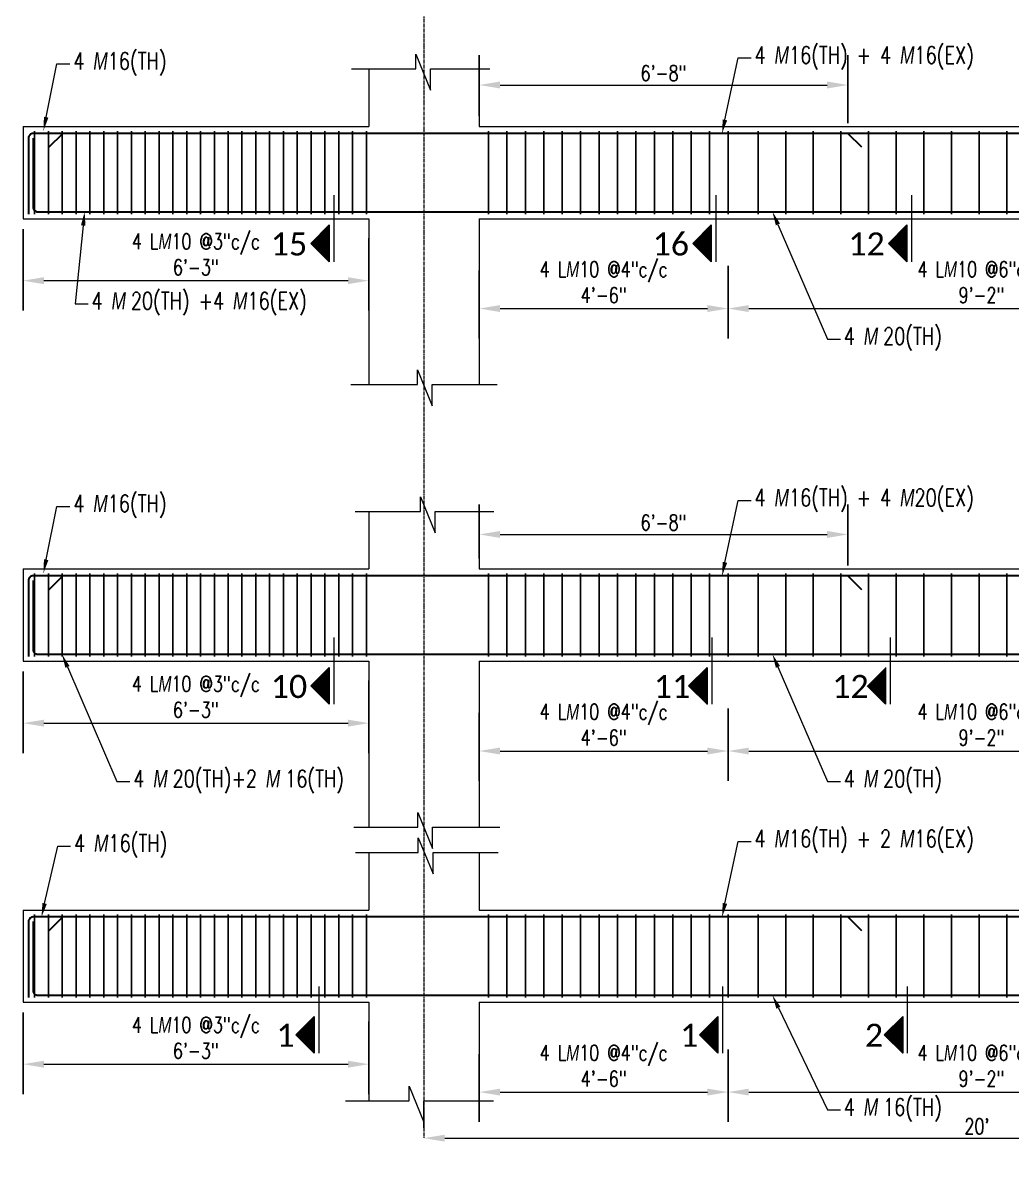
# Model space of a CAD drawing. Header units: inches. Extents: x 0 to 162649, y -36601 to -26324.
# Drawn here: x 156893.4 to 157108, y -35933.8 to -35683.1 of the extents above; entities that cross this region are included whole.
import ezdxf
from ezdxf import colors
from ezdxf.entities.mleader import LeaderData, LeaderLine
from ezdxf.math import Vec2, Vec3

# ---------------------------------------------------------------- set-up
doc = ezdxf.new("R2010")
doc.units = ezdxf.units.IN
doc.header["$MEASUREMENT"] = 0
doc.linetypes.add('CENTER2', pattern=[1.125, 0.75, -0.125, 0.125, -0.125])
for name, color, linetype, lineweight in [('Cen', 9, 'CENTER2', 5), ('Dim', 1, 'Continuous', 13), ('dimention', 1, 'Continuous', 13), ('hatch', 252, 'Continuous', 0), ('OL_AR_Text', 140, 'Continuous', 5), ('Rein', 3, 'Continuous', 30), ('Stirrups', 191, 'Continuous', 25), ('TEXT', 7, 'Continuous', 9)]:
    doc.layers.add(name, color=color, linetype=linetype, lineweight=lineweight)
doc.styles.add('1-8 Annotative Text', font='calibri.ttf', dxfattribs={"height": 0.125})
doc.styles.add('DIM', font='simplex.shx', dxfattribs={"width": 0.75})
doc.dimstyles.get("Standard").update_dxf_attribs({"dimscale": 36, "dimtxt": 0.09375, "dimasz": 0.125, "dimexe": 0.18, "dimexo": 0.0625, "dimgap": 0.015625, "dimtad": 1, "dimdec": 0, "dimzin": 0, "dimdsep": 46, "dimlunit": 4, "dimtxsty": 'DIM', "dimcen": 0.09, "dimadec": 0, "dimazin": 0, "dimtfac": 0.75, "dimtdec": 0, "dimtmove": 0, "dimatfit": 3, "dimfxl": 1, "dimtolj": 1, "dimtzin": 0, "dimlwd": 9, "dimarcsym": 0})

# ---------------------------------------------------------------- blocks, each defined once
blk = doc.blocks.new('*D1')
at = {"layer": 'Defpoints', "color": 0, "transparency": 16777216}
for p in [(157072.37, -35794.01), (156992.37, -35801.5), (157072.37, -35803)]:
    blk.add_point(p, dxfattribs=at)
at = {"layer": 'dimention', "color": 0, "lineweight": -2, "transparency": 16777216}
for p, q in [((156992.37, -35799.25), (156992.37, -35787.53)), ((157072.37, -35800.75), (157072.37, -35787.53))]:
    blk.add_line(p, q, dxfattribs=at)
at = {"layer": 'dimention', "color": 0, "lineweight": 9, "transparency": 16777216}
blk.add_line((156996.87, -35794.01), (157067.87, -35794.01), dxfattribs=at)
at = {"layer": 'dimention', "color": 0, "transparency": 16777216}
for points in [[(156996.87, -35793.26), (156996.87, -35794.76), (156992.37, -35794.01)], [(157067.87, -35793.26), (157067.87, -35794.76), (157072.37, -35794.01)]]:
    blk.add_solid(points, dxfattribs=at)
at = {"layer": 'dimention', "color": 0, "transparency": 16777216, "insert": (157032.37, -35791.44), "char_height": 3.375, "attachment_point": 5, "style": 'DIM'}
blk.add_mtext('\\A1;6\'-8"', dxfattribs=at)
blk = doc.blocks.new('*D9')
at = {"layer": 'Defpoints', "color": 0, "transparency": 16777216}
for p in [(156992.37, -35830.5), (157046.37, -35829.5), (157046.37, -35841)]:
    blk.add_point(p, dxfattribs=at)
at = {"layer": 'dimention', "color": 0, "lineweight": -2, "transparency": 16777216}
for p, q in [((156992.37, -35832.75), (156992.37, -35847.48)), ((157046.37, -35831.75), (157046.37, -35847.48))]:
    blk.add_line(p, q, dxfattribs=at)
at = {"layer": 'dimention', "color": 0, "lineweight": 9, "transparency": 16777216}
blk.add_line((156996.87, -35841), (157041.87, -35841), dxfattribs=at)
at = {"layer": 'dimention', "color": 0, "transparency": 16777216}
for points in [[(156996.87, -35840.25), (156996.87, -35841.75), (156992.37, -35841)], [(157041.87, -35840.25), (157041.87, -35841.75), (157046.37, -35841)]]:
    blk.add_solid(points, dxfattribs=at)
at = {"layer": 'dimention', "color": 0, "transparency": 16777216, "insert": (157019.37, -35835.29), "char_height": 3.375, "attachment_point": 5, "style": 'DIM'}
blk.add_mtext('\\A1;4 L{\\A0;\\Fgothici|c0;\\W0.75;M}10 @4"c/c\\P4\'-6"', dxfattribs=at)
blk = doc.blocks.new('*D10')
at = {"layer": 'Defpoints', "color": 0, "transparency": 16777216}
for p in [(157072.37, -35696.5), (156992.37, -35705.5), (157072.37, -35707)]:
    blk.add_point(p, dxfattribs=at)
at = {"layer": 'dimention', "color": 0, "lineweight": -2, "transparency": 16777216}
for p, q in [((156992.37, -35703.25), (156992.37, -35690.02)), ((157072.37, -35704.75), (157072.37, -35690.02))]:
    blk.add_line(p, q, dxfattribs=at)
at = {"layer": 'dimention', "color": 0, "lineweight": 9, "transparency": 16777216}
blk.add_line((156996.87, -35696.5), (157067.87, -35696.5), dxfattribs=at)
at = {"layer": 'dimention', "color": 0, "transparency": 16777216}
for points in [[(156996.87, -35695.75), (156996.87, -35697.25), (156992.37, -35696.5)], [(157067.87, -35695.75), (157067.87, -35697.25), (157072.37, -35696.5)]]:
    blk.add_solid(points, dxfattribs=at)
at = {"layer": 'dimention', "color": 0, "transparency": 16777216, "insert": (157032.37, -35693.93), "char_height": 3.375, "attachment_point": 5, "style": 'DIM'}
blk.add_mtext('\\A1;6\'-8"', dxfattribs=at)
blk = doc.blocks.new('*D19')
at = {"layer": 'Defpoints', "color": 0, "transparency": 16777216}
for p in [(157046.37, -35830.5), (157156.37, -35830.5), (157156.37, -35841)]:
    blk.add_point(p, dxfattribs=at)
at = {"layer": 'dimention', "color": 0, "lineweight": -2, "transparency": 16777216}
for p, q in [((157046.37, -35832.75), (157046.37, -35847.48)), ((157156.37, -35832.75), (157156.37, -35847.48))]:
    blk.add_line(p, q, dxfattribs=at)
at = {"layer": 'dimention', "color": 0, "lineweight": 9, "transparency": 16777216}
blk.add_line((157050.87, -35841), (157151.87, -35841), dxfattribs=at)
at = {"layer": 'dimention', "color": 0, "transparency": 16777216}
for points in [[(157050.87, -35840.25), (157050.87, -35841.75), (157046.37, -35841)], [(157151.87, -35840.25), (157151.87, -35841.75), (157156.37, -35841)]]:
    blk.add_solid(points, dxfattribs=at)
at = {"layer": 'dimention', "color": 0, "transparency": 16777216, "insert": (157101.37, -35835.29), "char_height": 3.375, "attachment_point": 5, "style": 'DIM'}
blk.add_mtext('\\A1;4 L{\\A0;\\Fgothici|c0;\\W0.75;M}10 @6"c/c\\P9\'-2"', dxfattribs=at)
blk = doc.blocks.new('*D40')
at = {"layer": 'Defpoints', "color": 0, "transparency": 16777216}
for p in [(156992.37, -35734.5), (157046.37, -35733.5), (157046.37, -35745)]:
    blk.add_point(p, dxfattribs=at)
at = {"layer": 'dimention', "color": 0, "lineweight": -2, "transparency": 16777216}
for p, q in [((156992.37, -35736.75), (156992.37, -35751.48)), ((157046.37, -35735.75), (157046.37, -35751.48))]:
    blk.add_line(p, q, dxfattribs=at)
at = {"layer": 'dimention', "color": 0, "lineweight": 9, "transparency": 16777216}
blk.add_line((156996.87, -35745), (157041.87, -35745), dxfattribs=at)
at = {"layer": 'dimention', "color": 0, "transparency": 16777216}
for points in [[(156996.87, -35744.25), (156996.87, -35745.75), (156992.37, -35745)], [(157041.87, -35744.25), (157041.87, -35745.75), (157046.37, -35745)]]:
    blk.add_solid(points, dxfattribs=at)
at = {"layer": 'dimention', "color": 0, "transparency": 16777216, "insert": (157019.37, -35739.29), "char_height": 3.375, "attachment_point": 5, "style": 'DIM'}
blk.add_mtext('\\A1;4 L{\\A0;\\Fgothici|c0;\\W0.75;M}10 @4"c/c\\P4\'-6"', dxfattribs=at)
blk = doc.blocks.new('*D30')
at = {"layer": 'Defpoints', "color": 0, "transparency": 16777216}
for p in [(157046.37, -35734.5), (157156.37, -35734.5), (157156.37, -35745)]:
    blk.add_point(p, dxfattribs=at)
at = {"layer": 'dimention', "color": 0, "lineweight": -2, "transparency": 16777216}
for p, q in [((157046.37, -35736.75), (157046.37, -35751.48)), ((157156.37, -35736.75), (157156.37, -35751.48))]:
    blk.add_line(p, q, dxfattribs=at)
at = {"layer": 'dimention', "color": 0, "lineweight": 9, "transparency": 16777216}
blk.add_line((157050.87, -35745), (157151.87, -35745), dxfattribs=at)
at = {"layer": 'dimention', "color": 0, "transparency": 16777216}
for points in [[(157050.87, -35744.25), (157050.87, -35745.75), (157046.37, -35745)], [(157151.87, -35744.25), (157151.87, -35745.75), (157156.37, -35745)]]:
    blk.add_solid(points, dxfattribs=at)
at = {"layer": 'dimention', "color": 0, "transparency": 16777216, "insert": (157101.37, -35739.29), "char_height": 3.375, "attachment_point": 5, "style": 'DIM'}
blk.add_mtext('\\A1;4 L{\\A0;\\Fgothici|c0;\\W0.75;M}10 @6"c/c\\P9\'-2"', dxfattribs=at)
blk = doc.blocks.new('*D213')
at = {"layer": 'Defpoints', "color": 0, "transparency": 16777216}
for p in [(156980.37, -35925), (157220.37, -35925), (157220.37, -35925)]:
    blk.add_point(p, dxfattribs=at)
at = {"layer": 'Dim', "color": 0, "lineweight": -2, "transparency": 16777216}
for p, q in [((156980.37, -35922.75), (156980.37, -35918.52)), ((157220.37, -35922.75), (157220.37, -35918.52))]:
    blk.add_line(p, q, dxfattribs=at)
at = {"layer": 'Dim', "color": 0, "lineweight": 9, "transparency": 16777216}
blk.add_line((156984.87, -35925), (157215.87, -35925), dxfattribs=at)
at = {"layer": 'Dim', "color": 0, "transparency": 16777216}
for points in [[(156984.87, -35924.25), (156984.87, -35925.75), (156980.37, -35925)], [(157215.87, -35924.25), (157215.87, -35925.75), (157220.37, -35925)]]:
    blk.add_solid(points, dxfattribs=at)
at = {"layer": 'Dim', "color": 0, "transparency": 16777216, "insert": (157100.37, -35922.43), "char_height": 3.375, "attachment_point": 5, "style": 'DIM'}
blk.add_mtext("\\A1;20'", dxfattribs=at)
blk = doc.blocks.new('*D235')
at = {"layer": 'Defpoints', "color": 0, "transparency": 16777216}
for p in [(156893.37, -35725.5), (156968.39, -35727.45), (156968.39, -35738.95)]:
    blk.add_point(p, dxfattribs=at)
at = {"layer": 'dimention', "color": 0, "lineweight": -2, "transparency": 16777216}
for p, q in [((156893.37, -35727.75), (156893.37, -35745.43)), ((156968.39, -35729.7), (156968.39, -35745.43))]:
    blk.add_line(p, q, dxfattribs=at)
at = {"layer": 'dimention', "color": 0, "lineweight": 9, "transparency": 16777216}
blk.add_line((156897.87, -35738.95), (156963.89, -35738.95), dxfattribs=at)
at = {"layer": 'dimention', "color": 0, "transparency": 16777216}
for points in [[(156897.87, -35738.2), (156897.87, -35739.7), (156893.37, -35738.95)], [(156963.89, -35738.2), (156963.89, -35739.7), (156968.39, -35738.95)]]:
    blk.add_solid(points, dxfattribs=at)
at = {"layer": 'dimention', "color": 0, "transparency": 16777216, "insert": (156930.88, -35733.24), "char_height": 3.375, "attachment_point": 5, "style": 'DIM'}
blk.add_mtext('\\A1;4 L{\\A0;\\Fgothici|c0;M}10 @3"c/c\\P6\'-3"', dxfattribs=at)
blk = doc.blocks.new('*D236')
at = {"layer": 'Defpoints', "color": 0, "transparency": 16777216}
for p in [(156893.37, -35821.5), (156968.39, -35823.45), (156968.39, -35834.95)]:
    blk.add_point(p, dxfattribs=at)
at = {"layer": 'dimention', "color": 0, "lineweight": -2, "transparency": 16777216}
for p, q in [((156893.37, -35823.75), (156893.37, -35841.43)), ((156968.39, -35825.7), (156968.39, -35841.43))]:
    blk.add_line(p, q, dxfattribs=at)
at = {"layer": 'dimention', "color": 0, "lineweight": 9, "transparency": 16777216}
blk.add_line((156897.87, -35834.95), (156963.89, -35834.95), dxfattribs=at)
at = {"layer": 'dimention', "color": 0, "transparency": 16777216}
for points in [[(156897.87, -35834.2), (156897.87, -35835.7), (156893.37, -35834.95)], [(156963.89, -35834.2), (156963.89, -35835.7), (156968.39, -35834.95)]]:
    blk.add_solid(points, dxfattribs=at)
at = {"layer": 'dimention', "color": 0, "transparency": 16777216, "insert": (156930.88, -35829.24), "char_height": 3.375, "attachment_point": 5, "style": 'DIM'}
blk.add_mtext('\\A1;4 L{\\A0;\\Fgothici|c0;M}10 @3"c/c\\P6\'-3"', dxfattribs=at)
blk = doc.blocks.new('*D237')
at = {"layer": 'Defpoints', "color": 0, "transparency": 16777216}
for p in [(156893.37, -35895.5), (156968.39, -35897.45), (156968.39, -35908.95)]:
    blk.add_point(p, dxfattribs=at)
at = {"layer": 'dimention', "color": 0, "lineweight": -2, "transparency": 16777216}
for p, q in [((156893.37, -35897.75), (156893.37, -35915.43)), ((156968.39, -35899.7), (156968.39, -35915.43))]:
    blk.add_line(p, q, dxfattribs=at)
at = {"layer": 'dimention', "color": 0, "lineweight": 9, "transparency": 16777216}
blk.add_line((156897.87, -35908.95), (156963.89, -35908.95), dxfattribs=at)
at = {"layer": 'dimention', "color": 0, "transparency": 16777216}
for points in [[(156897.87, -35908.2), (156897.87, -35909.7), (156893.37, -35908.95)], [(156963.89, -35908.2), (156963.89, -35909.7), (156968.39, -35908.95)]]:
    blk.add_solid(points, dxfattribs=at)
at = {"layer": 'dimention', "color": 0, "transparency": 16777216, "insert": (156930.88, -35903.24), "char_height": 3.375, "attachment_point": 5, "style": 'DIM'}
blk.add_mtext('\\A1;4 L{\\A0;\\Fgothici|c0;M}10 @3"c/c\\P6\'-3"', dxfattribs=at)
blk = doc.blocks.new('*D241')
at = {"layer": 'Defpoints', "color": 0, "transparency": 16777216}
for p in [(157046.37, -35903.5), (156992.37, -35904.5), (157046.37, -35915)]:
    blk.add_point(p, dxfattribs=at)
at = {"layer": 'dimention', "color": 0, "lineweight": -2, "transparency": 16777216}
for p, q in [((157046.37, -35905.75), (157046.37, -35921.48)), ((156992.37, -35906.75), (156992.37, -35921.48))]:
    blk.add_line(p, q, dxfattribs=at)
at = {"layer": 'dimention', "color": 0, "lineweight": 9, "transparency": 16777216}
blk.add_line((156996.87, -35915), (157041.87, -35915), dxfattribs=at)
at = {"layer": 'dimention', "color": 0, "transparency": 16777216}
for points in [[(156996.87, -35914.25), (156996.87, -35915.75), (156992.37, -35915)], [(157041.87, -35914.25), (157041.87, -35915.75), (157046.37, -35915)]]:
    blk.add_solid(points, dxfattribs=at)
at = {"layer": 'dimention', "color": 0, "transparency": 16777216, "insert": (157019.37, -35909.29), "char_height": 3.375, "attachment_point": 5, "style": 'DIM'}
blk.add_mtext('\\A1;4 L{\\A0;\\Fgothici|c0;\\W0.75;M}10 @4"c/c\\P4\'-6"', dxfattribs=at)
blk = doc.blocks.new('*D243')
at = {"layer": 'Defpoints', "color": 0, "transparency": 16777216}
for p in [(157046.37, -35904.5), (157156.37, -35904.5), (157156.37, -35915)]:
    blk.add_point(p, dxfattribs=at)
at = {"layer": 'dimention', "color": 0, "lineweight": -2, "transparency": 16777216}
for p, q in [((157046.37, -35906.75), (157046.37, -35921.48)), ((157156.37, -35906.75), (157156.37, -35921.48))]:
    blk.add_line(p, q, dxfattribs=at)
at = {"layer": 'dimention', "color": 0, "lineweight": 9, "transparency": 16777216}
blk.add_line((157050.87, -35915), (157151.87, -35915), dxfattribs=at)
at = {"layer": 'dimention', "color": 0, "transparency": 16777216}
for points in [[(157050.87, -35914.25), (157050.87, -35915.75), (157046.37, -35915)], [(157151.87, -35914.25), (157151.87, -35915.75), (157156.37, -35915)]]:
    blk.add_solid(points, dxfattribs=at)
at = {"layer": 'dimention', "color": 0, "transparency": 16777216, "insert": (157101.37, -35909.29), "char_height": 3.375, "attachment_point": 5, "style": 'DIM'}
blk.add_mtext('\\A1;4 L{\\A0;\\Fgothici|c0;\\W0.75;M}10 @6"c/c\\P9\'-2"', dxfattribs=at)

msp = doc.modelspace()

# ---------------------------------------------------------------- hatches: boundary and pattern name
at = {"layer": 'Dim'}
h = msp.add_hatch(dxfattribs=at)
h.set_pattern_fill('ANSI31', color=256)
h.set_pattern_definition([(45, (0.12921, 171.69199), (-0.08838834765, 0.08838834765), [])])
h.paths.add_polyline_path([(156959.82, -35730.87), (156959.82, -35726.87), (156955.82, -35730.87), (156959.82, -35734.87)])
h = msp.add_hatch(dxfattribs=at)
h.set_pattern_fill('ANSI31', color=256)
h.set_pattern_definition([(45, (83.00536, 171.69199), (-0.08838834765, 0.08838834765), [])])
h.paths.add_polyline_path([(157042.7, -35730.87), (157042.7, -35726.87), (157038.7, -35730.87), (157042.7, -35734.87)])
h = msp.add_hatch(dxfattribs=at)
h.set_pattern_fill('ANSI31', color=256)
h.set_pattern_definition([(45, (125.47653, 171.69199), (-0.08838834765, 0.08838834765), [])])
h.paths.add_polyline_path([(157085.17, -35730.87), (157085.17, -35726.87), (157081.17, -35730.87), (157085.17, -35734.87)])
h = msp.add_hatch(dxfattribs=at)
h.set_pattern_fill('ANSI31', color=256)
h.set_pattern_definition([(45, (0.12921, 75.69199), (-0.08838834765, 0.08838834765), [])])
h.paths.add_polyline_path([(156959.82, -35826.87), (156959.82, -35822.87), (156955.82, -35826.87), (156959.82, -35830.87)])
h = msp.add_hatch(dxfattribs=at)
h.set_pattern_fill('ANSI31', color=256)
h.set_pattern_definition([(45, (82.12319, 75.69199), (-0.08838834765, 0.08838834765), [])])
h.paths.add_polyline_path([(157041.81, -35826.87), (157041.81, -35822.87), (157037.81, -35826.87), (157041.81, -35830.87)])
h = msp.add_hatch(dxfattribs=at)
h.set_pattern_fill('ANSI31', color=256)
h.set_pattern_definition([(45, (120.83957, 75.69199), (-0.08838834765, 0.08838834765), [])])
h.paths.add_polyline_path([(157080.53, -35826.87), (157080.53, -35822.87), (157076.53, -35826.87), (157080.53, -35830.87)])
h = msp.add_hatch(dxfattribs=at)
h.set_pattern_fill('ANSI31', color=256)
h.set_pattern_definition([(45, (-3.14029, 0), (-0.08838834765, 0.08838834765), [])])
h.paths.add_polyline_path([(156956.55, -35902.57), (156956.55, -35898.57), (156952.55, -35902.57), (156956.55, -35906.57)])
h = msp.add_hatch(dxfattribs=at)
h.set_pattern_fill('ANSI31', color=256)
h.set_pattern_definition([(45, (84.48901, 0), (-0.08838834765, 0.08838834765), [])])
h.paths.add_polyline_path([(157044.18, -35902.57), (157044.18, -35898.57), (157040.18, -35902.57), (157044.18, -35906.57)])
h = msp.add_hatch(dxfattribs=at)
h.set_pattern_fill('ANSI31', color=256)
h.set_pattern_definition([(45, (124.581, 0), (-0.08838834765, 0.08838834765), [])])
h.paths.add_polyline_path([(157084.27, -35902.57), (157084.27, -35898.57), (157080.27, -35902.57), (157084.27, -35906.57)])

# ---------------------------------------------------------------- linework, layer by layer
at = {"layer": 'Cen'}
msp.add_line((156980.37, -35095.91), (156980.37, -35925), dxfattribs=at)
at = {"layer": 'Dim'}
for p, q in [((156960.82, -35720.38), (156960.82, -35734.87)), ((157043.7, -35720.38), (157043.7, -35734.87)), ((157086.17, -35720.38), (157086.17, -35734.87)), ((156955.82, -35730.87), (156959.82, -35726.87)), ((156959.82, -35726.87), (156959.82, -35734.87)), ((157038.7, -35730.87), (157042.7, -35726.87)), ((157042.7, -35726.87), (157042.7, -35734.87)), ((157081.17, -35730.87), (157085.17, -35726.87)), ((157085.17, -35726.87), (157085.17, -35734.87)), ((156955.82, -35730.87), (156959.82, -35734.87)), ((156959.82, -35734.87), (156959.82, -35730.87)), ((157038.7, -35730.87), (157042.7, -35734.87)), ((157042.7, -35734.87), (157042.7, -35730.87)), ((157081.17, -35730.87), (157085.17, -35734.87)), ((157085.17, -35734.87), (157085.17, -35730.87)), ((156960.82, -35816.38), (156960.82, -35830.87)), ((157042.81, -35816.38), (157042.81, -35830.87)), ((157081.53, -35816.38), (157081.53, -35830.87)), ((156955.82, -35826.87), (156959.82, -35822.87)), ((156959.82, -35822.87), (156959.82, -35830.87)), ((157037.81, -35826.87), (157041.81, -35822.87)), ((157041.81, -35822.87), (157041.81, -35830.87)), ((157080.53, -35822.87), (157080.53, -35830.87)), ((156955.82, -35826.87), (156959.82, -35830.87)), ((156959.82, -35830.87), (156959.82, -35826.87)), ((157037.81, -35826.87), (157041.81, -35830.87)), ((157041.81, -35830.87), (157041.81, -35826.87)), ((157076.53, -35826.87), (157080.53, -35830.87)), ((157080.53, -35830.87), (157080.53, -35826.87)), ((156957.55, -35892.07), (156957.55, -35906.57)), ((157045.18, -35892.07), (157045.18, -35906.57)), ((157085.27, -35892.07), (157085.27, -35906.57)), ((156952.55, -35902.57), (156956.55, -35898.57)), ((156956.55, -35898.57), (156956.55, -35906.57)), ((157040.18, -35902.57), (157044.18, -35898.57)), ((157044.18, -35898.57), (157044.18, -35906.57)), ((157080.27, -35902.57), (157084.27, -35898.57)), ((157084.27, -35898.57), (157084.27, -35906.57)), ((156952.55, -35902.57), (156956.55, -35906.57)), ((156956.55, -35906.57), (156956.55, -35902.57)), ((157040.18, -35902.57), (157044.18, -35906.57)), ((157044.18, -35906.57), (157044.18, -35902.57)), ((157080.27, -35902.57), (157084.27, -35906.57)), ((157084.27, -35906.57), (157084.27, -35902.57))]:
    msp.add_line(p, q, dxfattribs=at)
at = {"layer": 'hatch'}
for p, q in [((156978.6, -35693), (156978.6, -35689.83)), ((156978.6, -35689.83), (156981.79, -35697.63)), ((156964.65, -35693), (156978.6, -35693)), ((156968.37, -35693), (156968.37, -35705.5)), ((156981.79, -35697.63), (156981.79, -35693)), ((156981.79, -35693), (156994.67, -35693)), ((156992.37, -35693), (156992.37, -35705.5)), ((156893.37, -35705.5), (156893.37, -35725.5)), ((156893.37, -35705.5), (156968.37, -35705.5)), ((156992.37, -35705.5), (157210.37, -35705.5)), ((156893.37, -35725.5), (156968.37, -35725.5)), ((156968.37, -35725.5), (156968.37, -35761.5)), ((156992.37, -35725.5), (156992.37, -35761.5)), ((156992.37, -35725.5), (157210.37, -35725.5)), ((156978.96, -35761.5), (156978.96, -35758.33)), ((156978.96, -35758.33), (156982.15, -35766.13)), ((156964.52, -35761.5), (156978.96, -35761.5)), ((156982.15, -35766.13), (156982.15, -35761.5)), ((156982.15, -35761.5), (156996.25, -35761.5)), ((156979.62, -35789), (156979.62, -35785.83)), ((156979.62, -35785.83), (156982.81, -35793.63)), ((156965.42, -35789), (156979.62, -35789)), ((156968.37, -35789), (156968.37, -35801.5)), ((156982.81, -35793.63), (156982.81, -35789)), ((156982.81, -35789), (156995.54, -35789)), ((156992.37, -35789), (156992.37, -35801.5)), ((156893.37, -35801.5), (156893.37, -35821.5)), ((156893.37, -35801.5), (156968.37, -35801.5)), ((156992.37, -35801.5), (157210.37, -35801.5)), ((156893.37, -35821.5), (156968.37, -35821.5)), ((156968.37, -35821.5), (156968.37, -35857.5)), ((156992.37, -35821.5), (156992.37, -35857.5)), ((156992.37, -35821.5), (157210.37, -35821.5)), ((156979.04, -35857.5), (156979.04, -35854.33)), ((156979.04, -35854.33), (156982.22, -35862.13)), ((156965.13, -35857.5), (156979.04, -35857.5)), ((156982.22, -35862.13), (156982.22, -35857.5)), ((156982.22, -35857.5), (156996.81, -35857.5)), ((156979.14, -35863), (156979.14, -35859.83)), ((156979.14, -35859.83), (156982.33, -35867.63)), ((156965.48, -35863), (156979.14, -35863)), ((156968.37, -35863), (156968.37, -35875.5)), ((156982.33, -35867.63), (156982.33, -35863)), ((156982.33, -35863), (156996.46, -35863)), ((156992.37, -35863), (156992.37, -35875.5)), ((156893.37, -35875.5), (156893.37, -35895.5)), ((156893.37, -35875.5), (156968.37, -35875.5)), ((156992.37, -35875.5), (157210.37, -35875.5)), ((156893.37, -35895.5), (156968.37, -35895.5)), ((156968.37, -35895.5), (156968.37, -35917)), ((156992.37, -35895.5), (156992.37, -35917)), ((156992.37, -35895.5), (157210.37, -35895.5)), ((156977.18, -35916.88), (156977.18, -35913.71)), ((156977.18, -35913.71), (156980.37, -35921.51)), ((156963.32, -35916.88), (156977.18, -35916.88)), ((156980.37, -35921.51), (156980.37, -35916.88)), ((156980.37, -35916.88), (156995.43, -35916.88))]:
    msp.add_line(p, q, dxfattribs=at)
at = {"layer": 'Rein'}
for p, q in [((156898.96, -35710), (156901.96, -35707)), ((157075.37, -35710), (157072.37, -35707)), ((156898.96, -35806), (156901.96, -35803)), ((157075.37, -35806), (157072.37, -35803)), ((156898.96, -35880), (156901.96, -35877)), ((157075.37, -35880), (157072.37, -35877))]:
    msp.add_line(p, q, dxfattribs=at)
for points in [[(157852.21, -35724.5), (157852.21, -35708, 0.414214), (157851.21, -35707), (156895.55, -35707, 0.414214), (156894.55, -35708), (156894.55, -35724.5)], [(156895.55, -35708), (156895.55, -35723, 0.414214), (156896.55, -35724), (157491.37, -35724)], [(157793.26, -35832.13), (157793.26, -35804, 0.414214), (157792.26, -35803), (156895.55, -35803, 0.414214), (156894.55, -35804), (156894.55, -35820.5)], [(156895.55, -35804), (156895.55, -35819, 0.414214), (156896.55, -35820), (157496.29, -35820)], [(157643.01, -35877), (156895.55, -35877, 0.414214), (156894.55, -35878), (156894.55, -35894.5)], [(156895.55, -35878), (156895.55, -35893, 0.414214), (156896.55, -35894), (157525.58, -35894)]]:
    msp.add_lwpolyline(points, format="xyb", dxfattribs=at)
at = {"layer": 'Stirrups'}
for p, q in [((156895.87, -35724.5), (156895.87, -35706.5)), ((156898.87, -35724.5), (156898.87, -35706.5)), ((156901.87, -35724.5), (156901.87, -35706.5)), ((156904.87, -35724.5), (156904.87, -35706.5)), ((156907.87, -35724.5), (156907.87, -35706.5)), ((156910.87, -35724.5), (156910.87, -35706.5)), ((156913.87, -35724.5), (156913.87, -35706.5)), ((156916.87, -35724.5), (156916.87, -35706.5)), ((156919.87, -35724.5), (156919.87, -35706.5)), ((156922.87, -35724.5), (156922.87, -35706.5)), ((156925.87, -35724.5), (156925.87, -35706.5)), ((156928.87, -35724.5), (156928.87, -35706.5)), ((156931.87, -35724.5), (156931.87, -35706.5)), ((156934.87, -35724.5), (156934.87, -35706.5)), ((156937.87, -35724.5), (156937.87, -35706.5)), ((156940.87, -35724.5), (156940.87, -35706.5)), ((156943.87, -35724.5), (156943.87, -35706.5)), ((156946.87, -35724.5), (156946.87, -35706.5)), ((156949.87, -35724.5), (156949.87, -35706.5)), ((156952.87, -35724.5), (156952.87, -35706.5)), ((156955.87, -35724.5), (156955.87, -35706.5)), ((156958.87, -35724.5), (156958.87, -35706.5)), ((156961.87, -35724.5), (156961.87, -35706.5)), ((156964.87, -35724.5), (156964.87, -35706.5)), ((156967.87, -35724.5), (156967.87, -35706.5)), ((156994.37, -35724.5), (156994.37, -35706.5)), ((156998.37, -35724.5), (156998.37, -35706.5)), ((157002.37, -35724.5), (157002.37, -35706.5)), ((157006.37, -35724.5), (157006.37, -35706.5)), ((157010.37, -35724.5), (157010.37, -35706.5)), ((157014.37, -35724.5), (157014.37, -35706.5)), ((157018.37, -35724.5), (157018.37, -35706.5)), ((157022.37, -35724.5), (157022.37, -35706.5)), ((157026.37, -35724.5), (157026.37, -35706.5)), ((157030.37, -35724.5), (157030.37, -35706.5)), ((157034.37, -35724.5), (157034.37, -35706.5)), ((157038.37, -35724.5), (157038.37, -35706.5)), ((157042.37, -35724.5), (157042.37, -35706.5)), ((157046.37, -35724.5), (157046.37, -35706.5)), ((157052.87, -35724.5), (157052.87, -35706.5)), ((157058.87, -35724.5), (157058.87, -35706.5)), ((157064.87, -35724.5), (157064.87, -35706.5)), ((157070.87, -35724.5), (157070.87, -35706.5)), ((157076.87, -35724.5), (157076.87, -35706.5)), ((157082.87, -35724.5), (157082.87, -35706.5)), ((157088.87, -35724.5), (157088.87, -35706.5)), ((157094.87, -35724.5), (157094.87, -35706.5)), ((157100.87, -35724.5), (157100.87, -35706.5)), ((157106.87, -35724.5), (157106.87, -35706.5)), ((156895.87, -35820.5), (156895.87, -35802.5)), ((156898.87, -35820.5), (156898.87, -35802.5)), ((156901.87, -35820.5), (156901.87, -35802.5)), ((156904.87, -35820.5), (156904.87, -35802.5)), ((156907.87, -35820.5), (156907.87, -35802.5)), ((156910.87, -35820.5), (156910.87, -35802.5)), ((156913.87, -35820.5), (156913.87, -35802.5)), ((156916.87, -35820.5), (156916.87, -35802.5)), ((156919.87, -35820.5), (156919.87, -35802.5)), ((156922.87, -35820.5), (156922.87, -35802.5)), ((156925.87, -35820.5), (156925.87, -35802.5)), ((156928.87, -35820.5), (156928.87, -35802.5)), ((156931.87, -35820.5), (156931.87, -35802.5)), ((156934.87, -35820.5), (156934.87, -35802.5)), ((156937.87, -35820.5), (156937.87, -35802.5)), ((156940.87, -35820.5), (156940.87, -35802.5)), ((156943.87, -35820.5), (156943.87, -35802.5)), ((156946.87, -35820.5), (156946.87, -35802.5)), ((156949.87, -35820.5), (156949.87, -35802.5)), ((156952.87, -35820.5), (156952.87, -35802.5)), ((156955.87, -35820.5), (156955.87, -35802.5)), ((156958.87, -35820.5), (156958.87, -35802.5)), ((156961.87, -35820.5), (156961.87, -35802.5)), ((156964.87, -35820.5), (156964.87, -35802.5)), ((156967.87, -35820.5), (156967.87, -35802.5)), ((156994.37, -35820.5), (156994.37, -35802.5)), ((156998.37, -35820.5), (156998.37, -35802.5)), ((157002.37, -35820.5), (157002.37, -35802.5)), ((157006.37, -35820.5), (157006.37, -35802.5)), ((157010.37, -35820.5), (157010.37, -35802.5)), ((157014.37, -35820.5), (157014.37, -35802.5)), ((157018.37, -35820.5), (157018.37, -35802.5)), ((157022.37, -35820.5), (157022.37, -35802.5)), ((157026.37, -35820.5), (157026.37, -35802.5)), ((157030.37, -35820.5), (157030.37, -35802.5)), ((157034.37, -35820.5), (157034.37, -35802.5)), ((157038.37, -35820.5), (157038.37, -35802.5)), ((157042.37, -35820.5), (157042.37, -35802.5)), ((157046.37, -35820.5), (157046.37, -35802.5)), ((157052.87, -35820.5), (157052.87, -35802.5)), ((157058.87, -35820.5), (157058.87, -35802.5)), ((157064.87, -35820.5), (157064.87, -35802.5)), ((157070.87, -35820.5), (157070.87, -35802.5)), ((157076.87, -35820.5), (157076.87, -35802.5)), ((157082.87, -35820.5), (157082.87, -35802.5)), ((157088.87, -35820.5), (157088.87, -35802.5)), ((157094.87, -35820.5), (157094.87, -35802.5)), ((157100.87, -35820.5), (157100.87, -35802.5)), ((157106.87, -35820.5), (157106.87, -35802.5)), ((156895.87, -35894.5), (156895.87, -35876.5)), ((156898.87, -35894.5), (156898.87, -35876.5)), ((156901.87, -35894.5), (156901.87, -35876.5)), ((156904.87, -35894.5), (156904.87, -35876.5)), ((156907.87, -35894.5), (156907.87, -35876.5)), ((156910.87, -35894.5), (156910.87, -35876.5)), ((156913.87, -35894.5), (156913.87, -35876.5)), ((156916.87, -35894.5), (156916.87, -35876.5)), ((156919.87, -35894.5), (156919.87, -35876.5)), ((156922.87, -35894.5), (156922.87, -35876.5)), ((156925.87, -35894.5), (156925.87, -35876.5)), ((156928.87, -35894.5), (156928.87, -35876.5)), ((156931.87, -35894.5), (156931.87, -35876.5)), ((156934.87, -35894.5), (156934.87, -35876.5)), ((156937.87, -35894.5), (156937.87, -35876.5)), ((156940.87, -35894.5), (156940.87, -35876.5)), ((156943.87, -35894.5), (156943.87, -35876.5)), ((156946.87, -35894.5), (156946.87, -35876.5)), ((156949.87, -35894.5), (156949.87, -35876.5)), ((156952.87, -35894.5), (156952.87, -35876.5)), ((156955.87, -35894.5), (156955.87, -35876.5)), ((156958.87, -35894.5), (156958.87, -35876.5)), ((156961.87, -35894.5), (156961.87, -35876.5)), ((156964.87, -35894.5), (156964.87, -35876.5)), ((156967.87, -35894.5), (156967.87, -35876.5)), ((156994.37, -35894.5), (156994.37, -35876.5)), ((156998.37, -35894.5), (156998.37, -35876.5)), ((157002.37, -35894.5), (157002.37, -35876.5)), ((157006.37, -35894.5), (157006.37, -35876.5)), ((157010.37, -35894.5), (157010.37, -35876.5)), ((157014.37, -35894.5), (157014.37, -35876.5)), ((157018.37, -35894.5), (157018.37, -35876.5)), ((157022.37, -35894.5), (157022.37, -35876.5)), ((157026.37, -35894.5), (157026.37, -35876.5)), ((157030.37, -35894.5), (157030.37, -35876.5)), ((157034.37, -35894.5), (157034.37, -35876.5)), ((157038.37, -35894.5), (157038.37, -35876.5)), ((157042.37, -35894.5), (157042.37, -35876.5)), ((157046.37, -35894.5), (157046.37, -35876.5)), ((157052.87, -35894.5), (157052.87, -35876.5)), ((157058.87, -35894.5), (157058.87, -35876.5)), ((157064.87, -35894.5), (157064.87, -35876.5)), ((157070.87, -35894.5), (157070.87, -35876.5)), ((157076.87, -35894.5), (157076.87, -35876.5)), ((157082.87, -35894.5), (157082.87, -35876.5)), ((157088.87, -35894.5), (157088.87, -35876.5)), ((157094.87, -35894.5), (157094.87, -35876.5)), ((157100.87, -35894.5), (157100.87, -35876.5)), ((157106.87, -35894.5), (157106.87, -35876.5))]:
    msp.add_line(p, q, dxfattribs=at)

# ---------------------------------------------------------------- texts
at = {"layer": 'OL_AR_Text', "char_height": 5, "width": 3.8192065e-317, "attachment_point": 1, "style": '1-8 Annotative Text'}
for s, insert in [('15', (156947.12, -35728.49)), ('16', (157030, -35728.49)), ('12', (157072.47, -35728.49)), ('10', (156947.12, -35824.49)), ('11', (157030.27, -35824.49)), ('12', (157068.98, -35824.49)), ('1', (156948.34, -35900.18)), ('1', (157035.97, -35900.18)), ('2', (157076.06, -35900.18))]:
    msp.add_mtext(s, dxfattribs=dict(at, insert=insert))

# ---------------------------------------------------------------- dimensions: what is measured, and where the dimension line sits
at = {"layer": 'Dim'}
dim = msp.add_linear_dim(base=(157220.37, -35925), p1=(156980.37, -35925), p2=(157220.37, -35925), dimstyle='Standard', dxfattribs=at)
dim.commit()
dim.dimension.update_dxf_attribs({"geometry": '*D213', "text_midpoint": (157100.37, -35922.43)})
at = {"layer": 'dimention'}
for base, p1, p2, picture, middle in [((157072.37, -35696.5), (156992.37, -35705.5), (157072.37, -35707), '*D10', (157032.37, -35693.93)), ((157072.37, -35794.01), (156992.37, -35801.5), (157072.37, -35803), '*D1', (157032.37, -35791.44))]:
    dim = msp.add_linear_dim(base=base, p1=p1, p2=p2, dimstyle='Standard', dxfattribs=at)
    dim.commit()
    dim.dimension.update_dxf_attribs({"geometry": picture, "text_midpoint": middle})
for base, p1, p2, text, picture, middle in [((156968.39, -35738.95), (156893.37, -35725.5), (156968.39, -35727.45), '4 L{\\A0;\\Fgothici|c0;M}10 @3"c/c\\P<>', '*D235', (156930.88, -35733.24)), ((157046.37, -35745), (156992.37, -35734.5), (157046.37, -35733.5), '4 L{\\A0;\\Fgothici|c0;\\W0.75;M}10 @4"c/c\\P<>', '*D40', (157019.37, -35739.29)), ((157156.37, -35745), (157046.37, -35734.5), (157156.37, -35734.5), '4 L{\\A0;\\Fgothici|c0;\\W0.75;M}10 @6"c/c\\P<>', '*D30', (157101.37, -35739.29)), ((156968.39, -35834.95), (156893.37, -35821.5), (156968.39, -35823.45), '4 L{\\A0;\\Fgothici|c0;M}10 @3"c/c\\P<>', '*D236', (156930.88, -35829.24)), ((157046.37, -35841), (156992.37, -35830.5), (157046.37, -35829.5), '4 L{\\A0;\\Fgothici|c0;\\W0.75;M}10 @4"c/c\\P<>', '*D9', (157019.37, -35835.29)), ((157156.37, -35841), (157046.37, -35830.5), (157156.37, -35830.5), '4 L{\\A0;\\Fgothici|c0;\\W0.75;M}10 @6"c/c\\P<>', '*D19', (157101.37, -35835.29)), ((156968.39, -35908.95), (156893.37, -35895.5), (156968.39, -35897.45), '4 L{\\A0;\\Fgothici|c0;M}10 @3"c/c\\P<>', '*D237', (156930.88, -35903.24)), ((157046.37, -35915), (156992.37, -35904.5), (157046.37, -35903.5), '4 L{\\A0;\\Fgothici|c0;\\W0.75;M}10 @4"c/c\\P<>', '*D241', (157019.37, -35909.29)), ((157156.37, -35915), (157046.37, -35904.5), (157156.37, -35904.5), '4 L{\\A0;\\Fgothici|c0;\\W0.75;M}10 @6"c/c\\P<>', '*D243', (157101.37, -35909.29))]:
    dim = msp.add_linear_dim(base=base, p1=p1, p2=p2, text=text, dimstyle='Standard', dxfattribs=at)
    dim.commit()
    dim.dimension.update_dxf_attribs({"geometry": picture, "text_midpoint": middle})

# ---------------------------------------------------------------- leaders
at = {"layer": 'TEXT'}
ml = msp.add_multileader_mtext('Standard', dxfattribs=at)
ml.set_content('4 {\\Fgothici|c0;M}16(TH) + 4 {\\Fgothici|c0;M}16(EX)', color=256, style='DIM')
ml.set_leader_properties(color=1, linetype='ByLayer', lineweight=9)
ml.build(insert=Vec2(0, 0))
ml.multileader.update_dxf_attribs({"text_right_attachment_type": 2, "dogleg_length": 0.25, "arrow_head_size": 3, "scale": 32})
ctx = ml.context
ctx.base_point, ctx.scale, ctx.char_height, ctx.arrow_head_size, ctx.landing_gap_size, ctx.plane_origin = Vec3(157051.37, -35690.63), 32, 3.75, 3, 0.75, Vec3(157071.7, -35709.93)
ctx.right_attachment = 2
notes = []
notes.append((ctx, [(0, (1, 1, 0), (157048.56, -35690.63), (1, 0), 2.81, [(0, [(157045.06, -35707)], 0, [])])]))
ctx.mtext.insert, ctx.mtext.flow_direction = Vec3(157052.12, -35688.13), 5
ml = msp.add_multileader_mtext('Standard', dxfattribs=at)
ml.set_content('4 {\\Fgothici|c0;M}16(TH)  ', color=256, style='DIM')
ml.set_leader_properties(color=1, linetype='ByLayer', lineweight=9)
ml.build(insert=Vec2(0, 0))
ml.multileader.update_dxf_attribs({"text_right_attachment_type": 2, "dogleg_length": 0.25, "arrow_head_size": 3, "scale": 32})
ctx = ml.context
ctx.base_point, ctx.scale, ctx.char_height, ctx.arrow_head_size, ctx.landing_gap_size, ctx.plane_origin = Vec3(156903.52, -35691.92), 32, 3.75, 3, 0.75, Vec3(156923.84, -35711.23)
ctx.right_attachment = 2
notes.append((ctx, [(0, (1, 1, 0), (156900.71, -35691.92), (1, 0), 2.81, [(0, [(156897.78, -35706.42)], 0, [])])]))
ctx.mtext.insert, ctx.mtext.flow_direction = Vec3(156904.27, -35689.42), 5
ml = msp.add_multileader_mtext('Standard', dxfattribs=at)
ml.set_content('4 {\\Fgothici|c0;M }20(TH) +4 {\\Fgothici|c0;M}16(EX)  ', color=256, style='DIM')
ml.set_leader_properties(color=1, linetype='ByLayer', lineweight=9)
ml.build(insert=Vec2(0, 0))
ml.multileader.update_dxf_attribs({"text_right_attachment_type": 2, "dogleg_length": 0.25, "arrow_head_size": 3, "scale": 32})
ctx = ml.context
ctx.base_point, ctx.scale, ctx.char_height, ctx.arrow_head_size, ctx.landing_gap_size, ctx.plane_origin = Vec3(156907.48, -35743.95), 32, 3.75, 3, 0.75, Vec3(156927.8, -35763.25)
ctx.right_attachment = 2
notes.append((ctx, [(0, (1, 1, 0), (156904.67, -35743.95), (1, 0), 2.81, [(0, [(156906.72, -35724)], 0, [])])]))
ctx.mtext.insert, ctx.mtext.flow_direction = Vec3(156908.23, -35741.45), 5
ml = msp.add_multileader_mtext('Standard', dxfattribs=at)
ml.set_content('4 {\\Fgothici|c0;M }20(TH)  ', color=256, style='DIM')
ml.set_leader_properties(color=1, linetype='ByLayer', lineweight=9)
ml.build(insert=Vec2(0, 0))
ml.multileader.update_dxf_attribs({"text_right_attachment_type": 2, "dogleg_length": 0.25, "arrow_head_size": 3, "scale": 32})
ctx = ml.context
ctx.base_point, ctx.scale, ctx.char_height, ctx.arrow_head_size, ctx.landing_gap_size, ctx.plane_origin = Vec3(157070.74, -35751.62), 32, 3.75, 3, 0.75, Vec3(157091.06, -35770.93)
ctx.right_attachment = 2
notes.append((ctx, [(0, (1, 1, 0), (157067.93, -35751.62), (1, 0), 2.81, [(0, [(157056, -35724)], 0, [])])]))
ctx.mtext.insert, ctx.mtext.flow_direction = Vec3(157071.49, -35749.12), 5
ml = msp.add_multileader_mtext('Standard', dxfattribs=at)
ml.set_content('4 {\\Fgothici|c0;M}16(TH)  ', color=256, style='DIM')
ml.set_leader_properties(color=1, linetype='ByLayer', lineweight=9)
ml.build(insert=Vec2(0, 0))
ml.multileader.update_dxf_attribs({"text_right_attachment_type": 2, "dogleg_length": 0.25, "arrow_head_size": 3, "scale": 32})
ctx = ml.context
ctx.base_point, ctx.scale, ctx.char_height, ctx.arrow_head_size, ctx.landing_gap_size, ctx.plane_origin = Vec3(156903.52, -35787.92), 32, 3.75, 3, 0.75, Vec3(156923.84, -35807.23)
ctx.right_attachment = 2
notes.append((ctx, [(0, (1, 1, 0), (156900.71, -35787.92), (1, 0), 2.81, [(0, [(156897.78, -35802.42)], 0, [])])]))
ctx.mtext.insert, ctx.mtext.flow_direction = Vec3(156904.27, -35785.42), 5
ml = msp.add_multileader_mtext('Standard', dxfattribs=at)
ml.set_content('4 {\\Fgothici|c0;M}16(TH) + 4 {\\Fgothici|c0;M}20(EX)', color=256, style='DIM')
ml.set_leader_properties(color=1, linetype='ByLayer', lineweight=9)
ml.build(insert=Vec2(0, 0))
ml.multileader.update_dxf_attribs({"text_right_attachment_type": 2, "dogleg_length": 0.25, "arrow_head_size": 3, "scale": 32})
ctx = ml.context
ctx.base_point, ctx.scale, ctx.char_height, ctx.arrow_head_size, ctx.landing_gap_size, ctx.plane_origin = Vec3(157051.37, -35786.63), 32, 3.75, 3, 0.75, Vec3(157071.7, -35805.93)
ctx.right_attachment = 2
notes.append((ctx, [(0, (1, 1, 0), (157048.56, -35786.63), (1, 0), 2.81, [(0, [(157045.06, -35803)], 0, [])])]))
ctx.mtext.insert, ctx.mtext.flow_direction = Vec3(157052.12, -35784.13), 5
ml = msp.add_multileader_mtext('Standard', dxfattribs=at)
ml.set_content('4 {\\Fgothici|c0;M }20(TH)+2 {\\Fgothici|c0;M }16(TH)  ', color=256, style='DIM')
ml.set_leader_properties(color=1, linetype='ByLayer', lineweight=9)
ml.build(insert=Vec2(0, 0))
ml.multileader.update_dxf_attribs({"text_right_attachment_type": 2, "dogleg_length": 0.25, "arrow_head_size": 3, "scale": 32})
ctx = ml.context
ctx.base_point, ctx.scale, ctx.char_height, ctx.arrow_head_size, ctx.landing_gap_size, ctx.plane_origin = Vec3(156916.54, -35847.62), 32, 3.75, 3, 0.75, Vec3(156936.87, -35866.93)
ctx.right_attachment = 2
notes.append((ctx, [(0, (1, 1, 0), (156913.73, -35847.62), (1, 0), 2.81, [(0, [(156901.8, -35820)], 0, [])])]))
ctx.mtext.insert, ctx.mtext.flow_direction = Vec3(156917.29, -35845.12), 5
ml = msp.add_multileader_mtext('Standard', dxfattribs=at)
ml.set_content('4 {\\Fgothici|c0;M }20(TH)  ', color=256, style='DIM')
ml.set_leader_properties(color=1, linetype='ByLayer', lineweight=9)
ml.build(insert=Vec2(0, 0))
ml.multileader.update_dxf_attribs({"text_right_attachment_type": 2, "dogleg_length": 0.25, "arrow_head_size": 3, "scale": 32})
ctx = ml.context
ctx.base_point, ctx.scale, ctx.char_height, ctx.arrow_head_size, ctx.landing_gap_size, ctx.plane_origin = Vec3(157070.74, -35847.62), 32, 3.75, 3, 0.75, Vec3(157091.06, -35866.93)
ctx.right_attachment = 2
notes.append((ctx, [(0, (1, 1, 0), (157067.93, -35847.62), (1, 0), 2.81, [(0, [(157056, -35820)], 0, [])])]))
ctx.mtext.insert, ctx.mtext.flow_direction = Vec3(157071.49, -35845.12), 5
ml = msp.add_multileader_mtext('Standard', dxfattribs=at)
ml.set_content('4 {\\Fgothici|c0;M}16(TH) ', color=256, style='DIM')
ml.set_leader_properties(color=1, linetype='ByLayer', lineweight=9)
ml.build(insert=Vec2(0, 0))
ml.multileader.update_dxf_attribs({"text_right_attachment_type": 2, "dogleg_length": 0.25, "arrow_head_size": 3, "scale": 32})
ctx = ml.context
ctx.base_point, ctx.scale, ctx.char_height, ctx.arrow_head_size, ctx.landing_gap_size, ctx.plane_origin = Vec3(156903.68, -35861.62), 32, 3.75, 3, 0.75, Vec3(156924, -35880.93)
ctx.right_attachment = 2
notes.append((ctx, [(0, (1, 1, 0), (156900.87, -35861.62), (1, 0), 2.81, [(0, [(156897.37, -35877)], 0, [])])]))
ctx.mtext.insert, ctx.mtext.flow_direction = Vec3(156904.43, -35859.12), 5
ml = msp.add_multileader_mtext('Standard', dxfattribs=at)
ml.set_content('4 {\\Fgothici|c0;M}16(TH) + 2 {\\Fgothici|c0;M}16(EX)', color=256, style='DIM')
ml.set_leader_properties(color=1, linetype='ByLayer', lineweight=9)
ml.build(insert=Vec2(0, 0))
ml.multileader.update_dxf_attribs({"text_right_attachment_type": 2, "dogleg_length": 0.25, "arrow_head_size": 3, "scale": 32})
ctx = ml.context
ctx.base_point, ctx.scale, ctx.char_height, ctx.arrow_head_size, ctx.landing_gap_size, ctx.plane_origin = Vec3(157051.37, -35860.62), 32, 3.75, 3, 0.75, Vec3(157071.7, -35879.93)
ctx.right_attachment = 2
notes.append((ctx, [(0, (1, 1, 0), (157048.56, -35860.62), (1, 0), 2.81, [(0, [(157045.06, -35877)], 0, [])])]))
ctx.mtext.insert, ctx.mtext.flow_direction = Vec3(157052.12, -35858.12), 5
ml = msp.add_multileader_mtext('Standard', dxfattribs=at)
ml.set_content('4 {\\Fgothici|c0;M }16(TH)  ', color=256, style='DIM')
ml.set_leader_properties(color=1, linetype='ByLayer', lineweight=9)
ml.build(insert=Vec2(0, 0))
ml.multileader.update_dxf_attribs({"text_right_attachment_type": 2, "dogleg_length": 0.25, "arrow_head_size": 3, "scale": 32})
ctx = ml.context
ctx.base_point, ctx.scale, ctx.char_height, ctx.arrow_head_size, ctx.landing_gap_size, ctx.plane_origin = Vec3(157070.74, -35918.88), 32, 3.75, 3, 0.75, Vec3(157091.06, -35940.93)
ctx.right_attachment = 2
notes.append((ctx, [(0, (1, 1, 0), (157067.93, -35918.88), (1, 0), 2.81, [(0, [(157056, -35894)], 0, [])])]))
ctx.mtext.insert, ctx.mtext.flow_direction = Vec3(157071.49, -35916.38), 5
for ctx, leaders in notes:
    for number, flags, end, landing, length, lines in leaders:
        leader = LeaderData()
        leader.index, (leader.has_last_leader_line, leader.has_dogleg_vector, leader.attachment_direction) = number, flags
        leader.last_leader_point, leader.dogleg_vector, leader.dogleg_length = Vec3(end), Vec3(landing), length
        for number, points, colour, breaks in lines:
            line = LeaderLine()
            line.index, line.vertices, line.color, line.breaks = number, Vec3.list(points), colors.encode_raw_color(colour), breaks
            leader.lines.append(line)
        ctx.leaders.append(leader)

doc.saveas('drawing.dxf')
